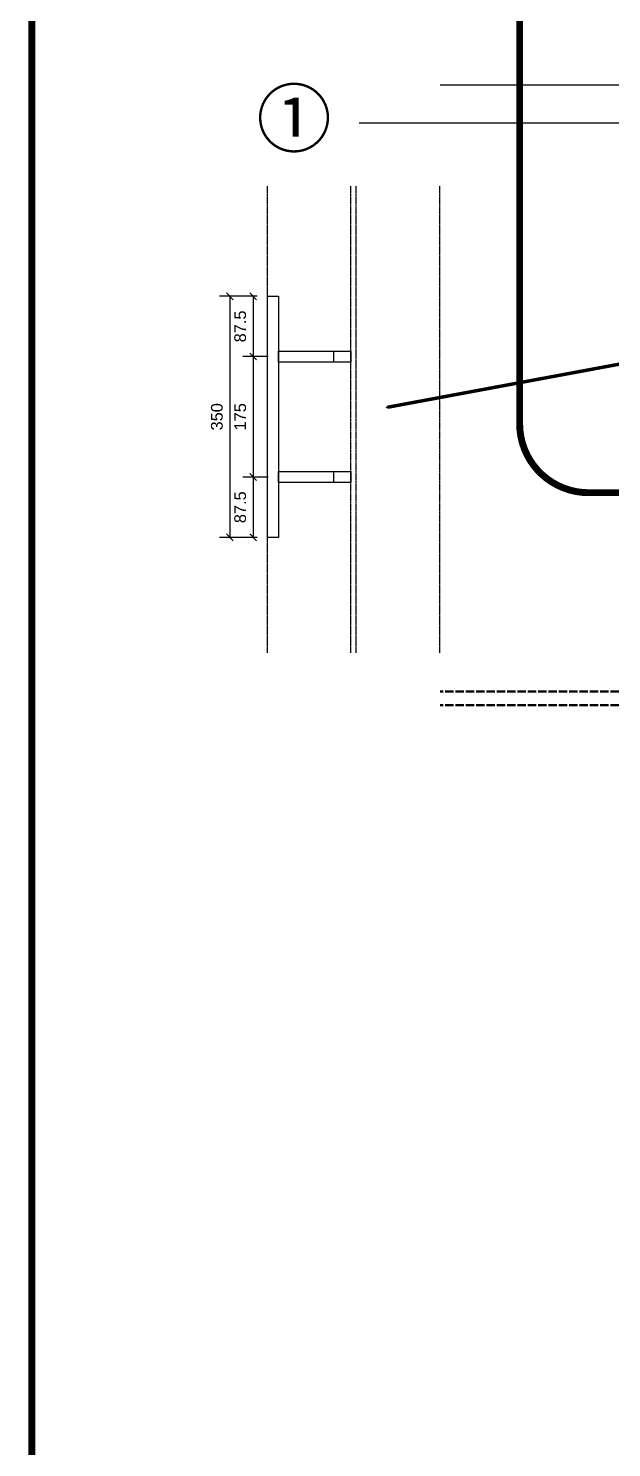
# Model space of a CAD drawing. Header units: millimetres. Extents: x 0 to 119933, y -45162 to 41221.
# Drawn here: x 25766 to 26612, y 685 to 2745 of the extents above; entities that cross this region are included whole.
import ezdxf
from ezdxf import colors
from ezdxf.entities.mleader import LeaderData, LeaderLine
from ezdxf.math import Vec2, Vec3

# ---------------------------------------------------------------- set-up
doc = ezdxf.new("R2010")
doc.units = ezdxf.units.MM
for name, pattern in [('ACAD_ISO02W100', [15, 12, -3]), ('CENTER', [2, 1.25, -0.25, 0.25, -0.25]), ('HIDDEN', [0.375, 0.25, -0.125])]:
    doc.linetypes.add(name, pattern=pattern)
doc.layers.get('DEFPOINTS').update_dxf_attribs({"color": 166})
for name, color, linetype in [('F_CONC', 7, 'Continuous'), ('F_DASH', 8, 'ACAD_ISO02W100'), ('F_STEL', 3, 'Continuous')]:
    doc.layers.add(name, color=color, linetype=linetype)
doc.styles.add('Arial', font='arial.ttf')
doc.styles.get("Standard").update_dxf_attribs({"font": 'arial.ttf'})
doc.dimstyles.new('10x of Arup4', dxfattribs={"dimscale": 10, "dimtxt": 1.7, "dimasz": 1, "dimexe": 1.5, "dimexo": 1.5, "dimgap": 1, "dimtad": 1, "dimdec": 1, "dimdsep": 46, "dimtxsty": 'Arial', "dimblk": 'OBLIQUE', "dimcen": 0, "dimclrd": 1, "dimclre": 1, "dimclrt": 7, "dimadec": 0, "dimazin": 0, "dimtfac": 1, "dimtdec": 1, "dimtix": 1, "dimtofl": 0, "dimtmove": 2, "dimatfit": 3, "dimfxl": 5, "dimtfill": 1, "dimtolj": 1, "dimtzin": 0, "dimlwd": -1, "dimlwe": -1, "dimarcsym": 0})

# ---------------------------------------------------------------- blocks, each defined once
blk = doc.blocks.new('_OBLIQUE')
at = {"color": 0, "linetype": 'ByBlock'}
blk.add_line((-0.5, -0.5), (0.5, 0.5), dxfattribs=at)
blk = doc.blocks.new('*D162')
at = {"color": 1, "linetype": 'Continuous', "transparency": 16777216}
for p, q in [((26098, 2356.1), (26077.3, 2356.1)), ((26092.3, 2356.1), (26092.3, 2268.6)), ((26114, 2268.6), (26077.3, 2268.6))]:
    blk.add_line(p, q, dxfattribs=at)
at = {"layer": 'DEFPOINTS', "color": 0, "transparency": 16777216}
for p in [(26113, 2356.1, 0), (26092.3, 2268.6), (26129, 2268.6, 0)]:
    blk.add_point(p, dxfattribs=at)
at = {"color": 1, "transparency": 16777216, "xscale": 10, "yscale": 10, "zscale": 10}
for p, rotation in [((26092.3, 2356.1), 90), ((26092.3, 2268.6), 270)]:
    blk.add_blockref('_OBLIQUE', p, dxfattribs=dict(at, rotation=rotation))
at = {"color": 7, "transparency": 16777216, "insert": (26073.6, 2312.3), "char_height": 17, "attachment_point": 5, "rotation": 90, "style": 'Arial', "bg_fill": 3, "box_fill_scale": 1.1, "bg_fill_color": 256, "bg_fill_true_color": 13158600, "bg_fill_transparency": 0}
blk.add_mtext('\\A1;87.5', dxfattribs=at)
blk = doc.blocks.new('*D163')
at = {"color": 1, "linetype": 'Continuous', "transparency": 16777216}
for p, q in [((26114, 2268.6), (26077.3, 2268.6)), ((26092.3, 2268.6), (26092.3, 2093.6)), ((26114, 2093.6), (26077.3, 2093.6))]:
    blk.add_line(p, q, dxfattribs=at)
at = {"layer": 'DEFPOINTS', "color": 0, "transparency": 16777216}
for p in [(26129, 2268.6, 0), (26092.3, 2093.6), (26129, 2093.6, 0)]:
    blk.add_point(p, dxfattribs=at)
at = {"color": 1, "transparency": 16777216, "xscale": 10, "yscale": 10, "zscale": 10}
for p, rotation in [((26092.3, 2268.6), 90), ((26092.3, 2093.6), 270)]:
    blk.add_blockref('_OBLIQUE', p, dxfattribs=dict(at, rotation=rotation))
at = {"color": 7, "transparency": 16777216, "insert": (26073.6, 2181.1), "char_height": 17, "attachment_point": 5, "rotation": 90, "style": 'Arial', "bg_fill": 3, "box_fill_scale": 1.1, "bg_fill_color": 256, "bg_fill_true_color": 13158600, "bg_fill_transparency": 0}
blk.add_mtext('\\A1;175', dxfattribs=at)
blk = doc.blocks.new('*D164')
at = {"color": 1, "linetype": 'Continuous', "transparency": 16777216}
for p, q in [((26114, 2093.6), (26077.3, 2093.6)), ((26092.3, 2093.6), (26092.3, 2006.1)), ((26098, 2006.1), (26077.3, 2006.1))]:
    blk.add_line(p, q, dxfattribs=at)
at = {"layer": 'DEFPOINTS', "color": 0, "transparency": 16777216}
for p in [(26129, 2093.6, 0), (26092.3, 2006.1), (26113, 2006.1, 0)]:
    blk.add_point(p, dxfattribs=at)
at = {"color": 1, "transparency": 16777216, "xscale": 10, "yscale": 10, "zscale": 10}
for p, rotation in [((26092.3, 2093.6), 90), ((26092.3, 2006.1), 270)]:
    blk.add_blockref('_OBLIQUE', p, dxfattribs=dict(at, rotation=rotation))
at = {"color": 7, "transparency": 16777216, "insert": (26073.6, 2049.8), "char_height": 17, "attachment_point": 5, "rotation": 90, "style": 'Arial', "bg_fill": 3, "box_fill_scale": 1.1, "bg_fill_color": 256, "bg_fill_true_color": 13158600, "bg_fill_transparency": 0}
blk.add_mtext('\\A1;87.5', dxfattribs=at)
blk = doc.blocks.new('*D165')
at = {"color": 1, "linetype": 'Continuous', "transparency": 16777216}
for p, q in [((26098, 2356.1), (26043.5, 2356.1)), ((26058.5, 2356.1), (26058.5, 2006.1)), ((26098, 2006.1), (26043.5, 2006.1))]:
    blk.add_line(p, q, dxfattribs=at)
at = {"layer": 'DEFPOINTS', "color": 0, "transparency": 16777216}
for p in [(26113, 2356.1, 0), (26058.5, 2006.1), (26113, 2006.1, 0)]:
    blk.add_point(p, dxfattribs=at)
at = {"color": 1, "transparency": 16777216, "xscale": 10, "yscale": 10, "zscale": 10}
for p, rotation in [((26058.5, 2356.1), 90), ((26058.5, 2006.1), 270)]:
    blk.add_blockref('_OBLIQUE', p, dxfattribs=dict(at, rotation=rotation))
at = {"color": 7, "transparency": 16777216, "insert": (26039.8, 2181.1), "char_height": 17, "attachment_point": 5, "rotation": 90, "style": 'Arial', "bg_fill": 3, "box_fill_scale": 1.1, "bg_fill_color": 256, "bg_fill_true_color": 13158600, "bg_fill_transparency": 0}
blk.add_mtext('\\A1;350', dxfattribs=at)

msp = doc.modelspace()

# ---------------------------------------------------------------- linework, layer by layer
at = {"layer": 'DEFPOINTS', "color": 2, "linetype": 'CENTER', "ltscale": 100, "const_width": 10}
msp.add_lwpolyline([(26578.8, 3167.1), (27364.37, 3167.1, -0.4142136), (27464.37, 3067.1), (27464.37, 2170.91, -0.4142136), (27364.37, 2070.91), (26578.8, 2070.91, -0.4142136), (26478.8, 2170.91), (26478.8, 3067.1, -0.4142136)], format="xyb", close=True, dxfattribs=at)
at = {"layer": 'DEFPOINTS', "color": 1, "elevation": -0.82}
msp.add_lwpolyline([(27169.05, 2359.08, 5, 5, 0), (26321.64, 2201.35, 50, 0, 0), (26284.1, 2194.36, 0, 0, 0)], format="xyseb", dxfattribs=at)
at = {"layer": 'F_CONC', "color": 5}
msp.add_line((27284.39, 2662.31, 0.86), (26397.59, 2662.32, 0.86), dxfattribs=at)
at = {"layer": 'F_CONC', "color": 5, "elevation": 0.86}
msp.add_lwpolyline([(27852.71, 2662.32), (27121.18, 2662.32), (27121.18, 2662.32), (27121.18, 2662.32), (27121.18, 2662.32), (27121.18, 2662.32), (26363.59, 2662.32)], dxfattribs=at)
at = {"layer": 'F_DASH', "lineweight": 50}
for p, q in [((27852.71, 1782.32, 0.86), (26363.59, 1782.32, 0.86)), ((27852.71, 1762.32, 0.86), (26363.59, 1762.32, 0.86))]:
    msp.add_line(p, q, dxfattribs=at)
at = {"layer": 'F_STEL', "color": 8, "linetype": 'HIDDEN'}
for p, q in [((26112.97, 1838.63, 0.03), (26112.97, 2516.49, 0.03)), ((26233.97, 1838.63, 0.03), (26233.97, 2516.49, 0.03)), ((26241.97, 1838.63, 0.03), (26241.97, 2516.49, 0.03)), ((26362.97, 1838.63, 0.03), (26362.97, 2516.49, 0.03))]:
    msp.add_line(p, q, dxfattribs=at)
at = {"layer": 'F_STEL'}
for p, q in [((26208.97, 2276.55), (26208.97, 2260.55)), ((26208.97, 2101.55), (26208.97, 2085.55))]:
    msp.add_line(p, q, dxfattribs=at)
at = {"layer": 'F_STEL', "elevation": 0.03}
for points in [[(26112.97, 2356.05), (26128.97, 2356.05), (26128.97, 2006.05), (26112.97, 2006.05)], [(26128.97, 2260.55), (26128.97, 2276.55), (26233.97, 2276.55), (26233.97, 2260.55)], [(26128.97, 2085.55), (26128.97, 2101.55), (26233.97, 2101.55), (26233.97, 2085.55)]]:
    msp.add_lwpolyline(points, close=True, dxfattribs=at)

# ---------------------------------------------------------------- leaders
ml = msp.add_multileader_mtext('Standard')
ml.set_content('{\\fSimSun|b0|i0|c134|p2;①}', color=256)
ml.set_leader_properties()
ml.build(insert=Vec2(0, 0))
ml.multileader.update_dxf_attribs({"arrow_head_size": 80, "scale": 20})
ctx = ml.context
ctx.base_point, ctx.scale, ctx.char_height, ctx.arrow_head_size, ctx.landing_gap_size, ctx.plane_origin = Vec3(26059.37, 2607.47), 20, 80, 80, 40, Vec3(26712.18, 2607.47)
ctx.text_align_type = 2
notes = []
notes.append((ctx, [(0, (1, 1, 0), (26406.19, 2607.47), (-1, 0), 160, [(0, [(27192.37, 2607.47)], 0, [])])]))
ctx.mtext.insert, ctx.mtext.rotation, ctx.mtext.alignment, ctx.mtext.flow_direction = Vec3(26206.19, 2653.95), -6.1160459, 3, 5
for ctx, leaders in notes:
    for number, flags, end, landing, length, lines in leaders:
        leader = LeaderData()
        leader.index, (leader.has_last_leader_line, leader.has_dogleg_vector, leader.attachment_direction) = number, flags
        leader.last_leader_point, leader.dogleg_vector, leader.dogleg_length = Vec3(end), Vec3(landing), length
        for number, points, colour, breaks in lines:
            line = LeaderLine()
            line.index, line.vertices, line.color, line.breaks = number, Vec3.list(points), colors.encode_raw_color(colour), breaks
            leader.lines.append(line)
        ctx.leaders.append(leader)

# ---------------------------------------------------------------- next in the draw order: dimensions: what is measured, and where the dimension line sits
dim = msp.add_linear_dim(base=(26092.29, 2268.55), p1=(26112.97, 2356.05, 0.03), p2=(26128.97, 2268.55, 0.03), angle=90, dimstyle='10x of Arup4', override={"dimtmove": 0})
dim.commit()
dim.dimension.update_dxf_attribs({"geometry": '*D162', "text_midpoint": (26073.61, 2312.3)})

# ---------------------------------------------------------------- next in the draw order: dimensions: what is measured, and where the dimension line sits
dim = msp.add_linear_dim(base=(26092.29, 2093.55), p1=(26128.97, 2268.55, 0.03), p2=(26128.97, 2093.55, 0.03), angle=90, dimstyle='10x of Arup4', override={"dimtmove": 0})
dim.commit()
dim.dimension.update_dxf_attribs({"geometry": '*D163', "text_midpoint": (26092.29, 2181.05), "dimtype": 160})

# ---------------------------------------------------------------- next in the draw order: dimensions: what is measured, and where the dimension line sits
dim = msp.add_linear_dim(base=(26092.29, 2006.05), p1=(26128.97, 2093.55, 0.03), p2=(26112.97, 2006.05, 0.03), angle=90, dimstyle='10x of Arup4', override={"dimtmove": 0})
dim.commit()
dim.dimension.update_dxf_attribs({"geometry": '*D164', "text_midpoint": (26092.29, 2049.8), "dimtype": 160})

# ---------------------------------------------------------------- next in the draw order: dimensions: what is measured, and where the dimension line sits
dim = msp.add_linear_dim(base=(26058.52, 2006.05), p1=(26112.97, 2356.05, 0.03), p2=(26112.97, 2006.05, 0.03), angle=90, dimstyle='10x of Arup4')
dim.commit()
dim.dimension.update_dxf_attribs({"geometry": '*D165', "text_midpoint": (26039.83, 2181.05)})

# ---------------------------------------------------------------- next in the draw order: linework, layer by layer
at = {"layer": 'DEFPOINTS', "color": 3, "linetype": 'CENTER', "ltscale": 100, "const_width": 10}
msp.add_lwpolyline([(25771.47, 5625.37), (34633.55, 5625.37), (34633.55, 0), (25771.47, 0)], close=True, dxfattribs=at)

doc.saveas('drawing.dxf')
